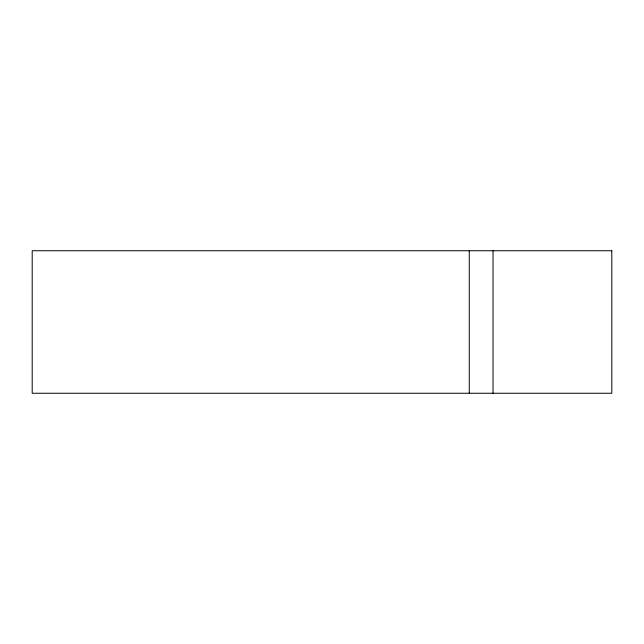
<?xml version="1.0" encoding="UTF-8"?>
<svg xmlns="http://www.w3.org/2000/svg" width="644" height="644" viewBox="0 0 644 644"><rect width="100%" height="100%" fill="white"/><g stroke="black" fill="none" stroke-linecap="round" stroke-linejoin="round"><path stroke-width="0.97" d="M493.03 250.741L493.03 393.259M469.275 250.741L469.275 393.259M611.8 250.741L32.2 250.741L32.2 393.259L611.8 393.259L611.8 250.741"/></g></svg>
